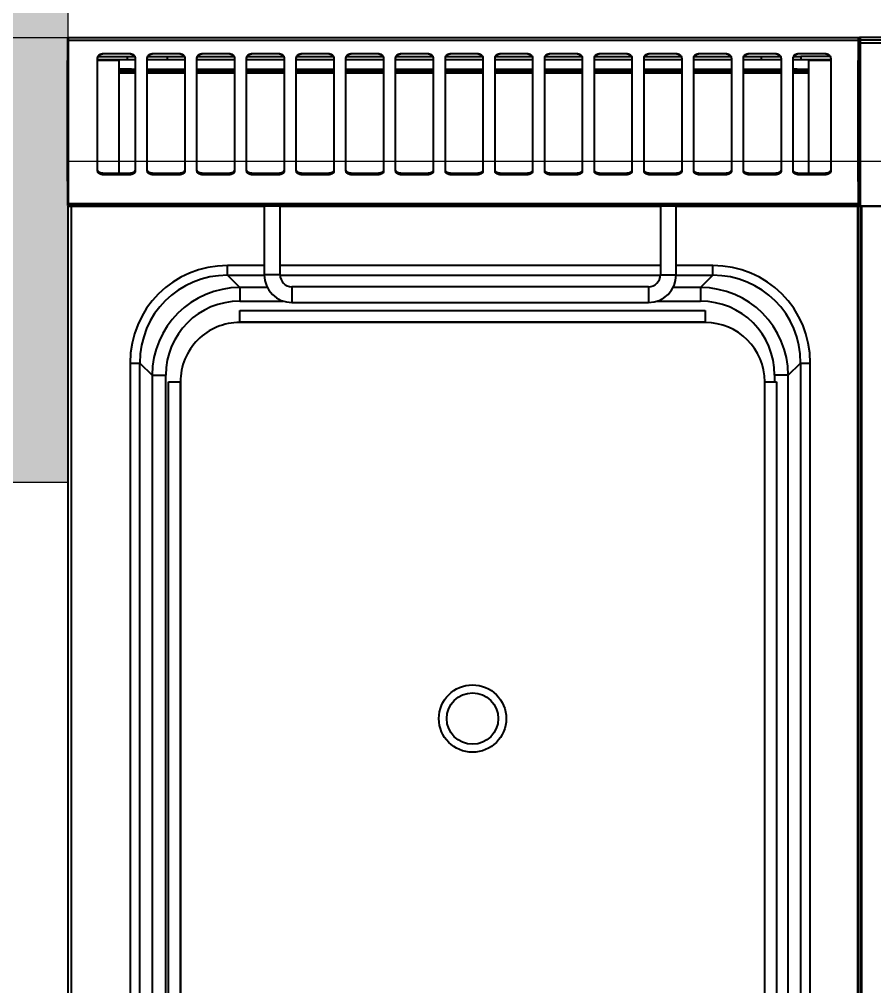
# Model space of a CAD drawing. Extents: x 1158414 to 1597620, y -840005 to -760676.
# Drawn here: x 1526613.2 to 1527045, y -807228.3 to -806739.9 of the extents above; entities that cross this region are included whole.
import ezdxf

# ---------------------------------------------------------------- set-up
doc = ezdxf.new("R2010")
doc.units = 0
doc.header["$LTSCALE"] = 1000
doc.linetypes.add('SLD-实线', pattern=[0])
for name, color, linetype in [('COLUMN', 2, 'Continuous'), ('PUB_HATCH', 8, 'Continuous'), ('WALL', 6, 'Continuous'), ('WS_厨房设备', 1, 'Continuous')]:
    doc.layers.add(name, color=color, linetype=linetype)

# ---------------------------------------------------------------- blocks, each defined once
blk = doc.blocks.new('CJT_20263')
at = {"linetype": 'Continuous', "lineweight": 40}
for p, q in [((798.76, 85.2), (798.76, 860.21)), ((800.26, 860.21), (800.26, 85.2)), ((800.26, 85.2), (400.26, 85.2)), ((800.26, 85.07), (400.26, 85.07)), ((800.26, 85.07), (800.26, 85.2)), ((800.26, 2.69), (800.26, 85.07)), ((800.46, 84.9), (800.26, 84.9)), ((800.46, 72.7), (800.46, 84.9)), ((800.26, 72.7), (800.46, 72.7)), ((800.46, 72.7), (800.46, 11.7)), ((800.46, 11.7), (800.26, 11.7)), ((800.46, 1.2), (800.46, 11.7)), ((1.26, 0), (799.26, 0)), ((800.26, 2.69), (400.26, 2.69)), ((800.26, 1.2), (400.26, 1.2)), ((799.26, 1.2), (799.26, 0)), ((800.26, 1.2), (800.26, 2.69)), ((800.26, 1.2), (800.46, 1.2))]:
    blk.add_line(p, q, dxfattribs=at)
blk.add_arc((799.26, 1.2), 1.2, 270, 0, dxfattribs=at)
blk = doc.blocks.new('CJT_20305')
at = {"linetype": 'SLD-实线', "lineweight": 40, "ltscale": 15}
for p, q in [((0, 85.2), (0, 860.21)), ((1.5, 85.2), (1.5, 860.21)), ((398.5, 85.2), (398.5, 860.21)), ((400, 860.21), (400, 85.2)), ((25.31, 719.35), (25.31, 164.44)), ((30.23, 164.44), (30.23, 719.35)), ((363.78, 719.35), (363.78, 164.44)), ((368.7, 164.44), (368.7, 719.35)), ((36.42, 544.82), (36.42, 170.63)), ((350.7, 545.16), (350.7, 170.63)), ((357.59, 170.63), (357.59, 544.82)), ((42.28, 173.95), (42.28, 513.95)), ((48.26, 513.95), (48.26, 173.95)), ((48.33, 513.95), (48.33, 173.95)), ((343.33, 173.95), (343.33, 513.95)), ((343.4, 173.95), (343.4, 513.95)), ((349.37, 513.95), (349.37, 173.95)), ((48.26, 173.95), (42.28, 173.95)), ((43.31, 170.63), (43.31, 173.95)), ((48.33, 173.95), (48.26, 173.95)), ((343.4, 173.95), (343.33, 173.95)), ((349.37, 173.95), (343.4, 173.95)), ((36.42, 170.63), (30.23, 164.44)), ((36.42, 170.63), (43.31, 170.63)), ((357.59, 170.63), (350.7, 170.63)), ((363.78, 164.44), (357.59, 170.63)), ((30.23, 164.44), (25.31, 164.44)), ((368.7, 164.44), (363.78, 164.44)), ((78.33, 143.95), (313.33, 143.95)), ((78.33, 143.88), (78.33, 143.95)), ((78.33, 143.88), (313.33, 143.88)), ((78.33, 137.9), (78.33, 143.88)), ((313.33, 143.95), (313.33, 143.88)), ((313.33, 143.88), (313.33, 137.9)), ((313.33, 137.9), (78.33, 137.9)), ((80.74, 126.31), (80.74, 133.2)), ((102.64, 133.2), (80.74, 133.2)), ((287, 133.9), (107, 133.9)), ((107, 125.9), (107, 133.9)), ((287, 125.9), (287, 133.9)), ((313.27, 133.2), (291.36, 133.2)), ((313.27, 126.31), (313.27, 133.2)), ((74.55, 120.12), (80.74, 126.31)), ((80.74, 126.31), (94.55, 126.31)), ((107, 125.9), (287, 125.9)), ((299.45, 126.31), (313.27, 126.31)), ((313.27, 126.31), (319.46, 120.12)), ((74.55, 120.12), (74.55, 115.2)), ((93, 120.12), (74.55, 120.12)), ((93, 119.9), (93, 85.2)), ((101, 119.9), (93, 119.9)), ((293, 120.12), (101, 120.12)), ((101, 85.2), (101, 119.9)), ((293, 119.9), (293, 85.2)), ((293, 119.9), (301, 119.9)), ((319.46, 120.12), (301, 120.12)), ((301, 85.2), (301, 119.9)), ((319.46, 120.12), (319.46, 115.2)), ((74.55, 115.2), (93, 115.2)), ((101, 115.2), (293, 115.2)), ((301, 115.2), (319.46, 115.2)), ((1.5, 85.2), (0, 85.2)), ((0, 84.9), (0, 85.2)), ((0, 84.9), (1.2, 84.9)), ((0, 84.9), (0, 84)), ((400, 84), (0, 84)), ((0, 84), (0, 83.87)), ((0, 83.87), (0, 1.49)), ((400, 83.87), (0, 83.87)), ((1, 84.9), (1, 85.2)), ((1.2, 84.9), (1.2, 84)), ((1.2, 84.9), (1.2, 84.9)), ((1.5, 84.9), (1.2, 84.9)), ((1.2, 84), (1.2, 84.9)), ((1.5, 84.9), (1.5, 85.2)), ((93, 85.2), (1.5, 85.2)), ((398.5, 84.9), (1.5, 84.9)), ((1.5, 84), (1.5, 84.9)), ((93, 85.2), (93.3, 84.9)), ((93, 85.2), (101, 85.2)), ((100.7, 84.9), (101, 85.2)), ((293, 85.2), (101, 85.2)), ((293, 85.2), (293.3, 84.9)), ((293, 85.2), (297, 85.2)), ((297, 85.2), (301, 85.2)), ((300.7, 84.9), (301, 85.2)), ((398.5, 85.2), (301, 85.2)), ((398.5, 84.9), (398.5, 85.2)), ((400, 85.2), (398.5, 85.2)), ((399.2, 84.9), (398.5, 84.9)), ((398.5, 84), (398.5, 84.9)), ((399, 84.9), (399, 85.2)), ((400.4, 84.9), (399.2, 84.9)), ((399.2, 84), (399.2, 84.9)), ((399.2, 84.9), (399.2, 84.9)), ((399.2, 84.9), (399.2, 84)), ((400, 84.9), (400, 85.2)), ((400, 83.87), (400, 84)), ((400, 1.49), (400, 83.87)), ((400.4, 72.6), (400.4, 84.9)), ((18, 69.4), (31, 69.4)), ((18, 68.68), (18, 69.4)), ((18, 68.68), (31, 68.68)), ((26.2, 11.7), (26.2, 68.68)), ((31, 68.68), (31, 69.4)), ((43.08, 69.4), (56.08, 69.4)), ((43.08, 68.68), (43.08, 69.4)), ((43.08, 68.68), (56.08, 68.68)), ((56.08, 68.68), (56.08, 69.4)), ((68.16, 69.4), (81.16, 69.4)), ((68.16, 68.68), (68.16, 69.4)), ((68.16, 68.68), (81.16, 68.68)), ((81.16, 68.68), (81.16, 69.4)), ((93.24, 69.4), (106.24, 69.4)), ((93.24, 68.68), (93.24, 69.4)), ((93.24, 68.68), (106.24, 68.68)), ((106.24, 68.68), (106.24, 69.4)), ((118.32, 69.4), (131.32, 69.4)), ((118.32, 68.68), (118.32, 69.4)), ((118.32, 68.68), (131.32, 68.68)), ((131.32, 68.68), (131.32, 69.4)), ((143.4, 69.4), (156.4, 69.4)), ((143.4, 68.68), (143.4, 69.4)), ((143.4, 68.68), (156.4, 68.68)), ((156.4, 68.68), (156.4, 69.4)), ((168.48, 69.4), (181.48, 69.4)), ((168.48, 68.68), (168.48, 69.4)), ((168.48, 68.68), (181.48, 68.68)), ((181.48, 68.68), (181.48, 69.4)), ((193.56, 69.4), (206.56, 69.4)), ((193.56, 68.68), (193.56, 69.4)), ((193.56, 68.68), (206.56, 68.68)), ((206.56, 68.68), (206.56, 69.4)), ((218.64, 69.4), (231.64, 69.4)), ((218.64, 68.68), (218.64, 69.4)), ((218.64, 68.68), (231.64, 68.68)), ((231.64, 68.68), (231.64, 69.4)), ((243.72, 69.4), (256.72, 69.4)), ((243.72, 68.68), (243.72, 69.4)), ((243.72, 68.68), (256.72, 68.68)), ((256.72, 68.68), (256.72, 69.4)), ((268.8, 69.4), (281.8, 69.4)), ((268.8, 68.68), (268.8, 69.4)), ((268.8, 68.68), (281.8, 68.68)), ((281.8, 68.68), (281.8, 69.4)), ((293.88, 69.4), (306.88, 69.4)), ((293.88, 68.68), (293.88, 69.4)), ((293.88, 68.68), (306.88, 68.68)), ((306.88, 68.68), (306.88, 69.4)), ((318.96, 69.4), (331.96, 69.4)), ((318.96, 68.68), (318.96, 69.4)), ((318.96, 68.68), (331.96, 68.68)), ((331.96, 68.68), (331.96, 69.4)), ((344.04, 69.4), (357.04, 69.4)), ((344.04, 68.68), (344.04, 69.4)), ((344.04, 68.68), (357.04, 68.68)), ((357.04, 68.68), (357.04, 69.4)), ((369.12, 69.4), (382.12, 69.4)), ((369.12, 68.68), (369.12, 69.4)), ((369.12, 68.68), (382.12, 68.68)), ((374.2, 68.68), (374.2, 11.7)), ((382.12, 68.68), (382.12, 69.4)), ((400, 72.6), (400.4, 72.6)), ((400.4, 72.6), (400.4, 11.7)), ((15, 10.56), (15, 67.61)), ((34, 67.61), (34, 10.56)), ((40.08, 10.56), (40.08, 67.61)), ((59.08, 67.61), (59.08, 10.56)), ((65.16, 10.56), (65.16, 67.61)), ((84.16, 67.61), (84.16, 10.56)), ((90.24, 10.56), (90.24, 67.61)), ((109.24, 67.61), (109.24, 10.56)), ((115.32, 10.56), (115.32, 67.61)), ((134.32, 67.61), (134.32, 10.56)), ((140.4, 10.56), (140.4, 67.61)), ((159.4, 67.61), (159.4, 10.56)), ((165.48, 10.56), (165.48, 67.61)), ((184.48, 67.61), (184.48, 10.56)), ((190.56, 10.56), (190.56, 67.61)), ((209.56, 67.61), (209.56, 10.56)), ((215.64, 10.56), (215.64, 67.61)), ((234.64, 67.61), (234.64, 10.56)), ((240.72, 10.56), (240.72, 67.61)), ((259.72, 67.61), (259.72, 10.56)), ((265.8, 10.56), (265.8, 67.61)), ((284.8, 67.61), (284.8, 10.56)), ((290.88, 10.56), (290.88, 67.61)), ((309.88, 67.61), (309.88, 10.56)), ((315.96, 10.56), (315.96, 67.61)), ((334.96, 67.61), (334.96, 10.56)), ((341.04, 10.56), (341.04, 67.61)), ((360.04, 67.61), (360.04, 10.56)), ((366.12, 10.56), (366.12, 67.61)), ((385.12, 67.61), (385.12, 10.56)), ((26.2, 18), (34, 18)), ((32, 17), (26.2, 17)), ((34, 16), (26.2, 16)), ((31, 16), (26.2, 16)), ((31, 16), (31, 16)), ((32, 16), (31, 16)), ((31, 16), (31, 16)), ((32, 16), (32, 17)), ((32, 17), (34, 17)), ((32, 16), (32.49, 16)), ((32, 16), (32, 16)), ((32.49, 16), (33.49, 16)), ((32.49, 16), (32.49, 16)), ((33.49, 16), (33.49, 16)), ((34, 16), (33.49, 16)), ((33.49, 16), (33.49, 16)), ((33.49, 16), (33.49, 16)), ((40.08, 18), (59.08, 18)), ((40.08, 17), (51, 17)), ((59.08, 16), (40.08, 16)), ((59.08, 16), (40.08, 16)), ((51, 17), (51, 16)), ((59.08, 17), (51, 17)), ((65.16, 18), (84.16, 18)), ((84.16, 17), (65.16, 17)), ((84.16, 16), (65.16, 16)), ((84.16, 16), (65.16, 16)), ((90.24, 18), (109.24, 18)), ((109.24, 17), (90.24, 17)), ((109.24, 16), (90.24, 16)), ((109.24, 16), (90.24, 16)), ((115.32, 18), (134.32, 18)), ((134.32, 17), (115.32, 17)), ((134.32, 16), (115.32, 16)), ((134.32, 16), (115.32, 16)), ((140.4, 18), (159.4, 18)), ((159.4, 17), (140.4, 17)), ((159.4, 16), (140.4, 16)), ((159.4, 16), (140.4, 16)), ((165.48, 18), (184.48, 18)), ((184.48, 17), (165.48, 17)), ((184.48, 16), (165.48, 16)), ((184.48, 16), (165.48, 16)), ((178.99, 16), (178.99, 17)), ((190.56, 18), (209.56, 18)), ((209.56, 17), (190.56, 17)), ((209.56, 16), (190.56, 16)), ((209.56, 16), (190.56, 16)), ((215.64, 18), (234.64, 18)), ((234.64, 17), (215.64, 17)), ((234.64, 16), (215.64, 16)), ((234.64, 16), (215.64, 16)), ((218.99, 16), (218.99, 17)), ((240.72, 18), (259.72, 18)), ((259.72, 17), (240.72, 17)), ((259.72, 16), (240.72, 16)), ((259.72, 16), (240.72, 16)), ((265.8, 18), (284.8, 18)), ((284.8, 17), (265.8, 17)), ((284.8, 16), (265.8, 16)), ((284.8, 16), (265.8, 16)), ((290.88, 18), (309.88, 18)), ((309.88, 17), (290.88, 17)), ((309.88, 16), (290.88, 16)), ((309.88, 16), (290.88, 16)), ((315.96, 18), (334.96, 18)), ((334.96, 17), (315.96, 17)), ((334.96, 16), (315.96, 16)), ((334.96, 16), (315.96, 16)), ((341.04, 18), (360.04, 18)), ((349, 17), (341.04, 17)), ((360.04, 16), (341.04, 16)), ((360.04, 16), (341.04, 16)), ((349, 17), (349, 16)), ((360.04, 17), (349, 17)), ((366.12, 18), (374.2, 18)), ((368, 17), (366.12, 17)), ((366.51, 16), (366.12, 16)), ((374.2, 16), (366.12, 16)), ((366.51, 16), (366.51, 16)), ((366.51, 16), (366.51, 16)), ((366.51, 16), (366.51, 16)), ((367.51, 16), (366.51, 16)), ((368, 16), (367.51, 16)), ((367.51, 16), (367.51, 16)), ((368, 16), (368, 17)), ((374.2, 17), (368, 17)), ((368, 16), (368, 16)), ((368, 16), (369, 16)), ((369, 16), (369, 16)), ((369, 16), (374.2, 16)), ((369, 16), (369, 16)), ((374, 17), (374, 16)), ((15, 11.7), (26.2, 11.7)), ((34, 11.2), (15, 11.2)), ((16.34, 11.7), (16.26, 11.2)), ((21.74, 11.2), (21.66, 11.7)), ((30, 9.68), (30, 10.95)), ((59.08, 11.2), (40.08, 11.2)), ((50, 10.95), (50, 9.68)), ((84.16, 11.2), (65.16, 11.2)), ((109.24, 11.2), (90.24, 11.2)), ((134.32, 11.2), (115.32, 11.2)), ((159.4, 11.2), (140.4, 11.2)), ((184.48, 11.2), (165.48, 11.2)), ((209.56, 11.2), (190.56, 11.2)), ((234.64, 11.2), (215.64, 11.2)), ((259.72, 11.2), (240.72, 11.2)), ((284.8, 11.2), (265.8, 11.2)), ((309.88, 11.2), (290.88, 11.2)), ((334.96, 11.2), (315.96, 11.2)), ((360.04, 11.2), (341.04, 11.2)), ((350, 9.68), (350, 10.95)), ((385.12, 11.2), (366.12, 11.2)), ((370, 10.95), (370, 9.68)), ((374.2, 11.7), (385.12, 11.7)), ((378.66, 11.2), (378.74, 11.7)), ((384.06, 11.7), (384.14, 11.2)), ((400.4, 11.7), (400, 11.7)), ((400.4, 1.2), (400.4, 11.7)), ((15.25, 9.68), (30, 9.68)), ((18, 8.22), (18, 8.07)), ((31, 8.22), (18, 8.22)), ((31, 8.07), (18, 8.07)), ((33.71, 9.68), (30, 9.68)), ((31, 8.22), (31, 8.07)), ((50, 9.68), (40.33, 9.68)), ((43.08, 8.22), (43.08, 8.07)), ((56.08, 8.22), (43.08, 8.22)), ((56.08, 8.07), (43.08, 8.07)), ((58.79, 9.68), (50, 9.68)), ((56.08, 8.22), (56.08, 8.07)), ((83.87, 9.68), (65.41, 9.68)), ((68.16, 8.22), (68.16, 8.07)), ((81.16, 8.22), (68.16, 8.22)), ((81.16, 8.07), (68.16, 8.07)), ((81.16, 8.22), (81.16, 8.07)), ((108.95, 9.68), (90.49, 9.68)), ((93.24, 8.22), (93.24, 8.07)), ((106.24, 8.22), (93.24, 8.22)), ((106.24, 8.07), (93.24, 8.07)), ((106.24, 8.22), (106.24, 8.07)), ((134.03, 9.68), (115.57, 9.68)), ((118.32, 8.22), (118.32, 8.07)), ((131.32, 8.22), (118.32, 8.22)), ((131.32, 8.07), (118.32, 8.07)), ((131.32, 8.22), (131.32, 8.07)), ((159.11, 9.68), (140.65, 9.68)), ((143.4, 8.22), (143.4, 8.07)), ((156.4, 8.22), (143.4, 8.22)), ((156.4, 8.07), (143.4, 8.07)), ((156.4, 8.22), (156.4, 8.07)), ((184.19, 9.68), (165.73, 9.68)), ((168.48, 8.22), (168.48, 8.07)), ((181.48, 8.22), (168.48, 8.22)), ((181.48, 8.07), (168.48, 8.07)), ((181.48, 8.22), (181.48, 8.07)), ((209.27, 9.68), (190.81, 9.68)), ((193.56, 8.22), (193.56, 8.07)), ((206.56, 8.22), (193.56, 8.22)), ((206.56, 8.07), (193.56, 8.07)), ((206.56, 8.22), (206.56, 8.07)), ((234.35, 9.68), (215.89, 9.68)), ((218.64, 8.22), (218.64, 8.07)), ((231.64, 8.22), (218.64, 8.22)), ((231.64, 8.07), (218.64, 8.07)), ((231.64, 8.22), (231.64, 8.07)), ((259.43, 9.68), (240.97, 9.68)), ((243.72, 8.22), (243.72, 8.07)), ((256.72, 8.22), (243.72, 8.22)), ((256.72, 8.07), (243.72, 8.07)), ((256.72, 8.22), (256.72, 8.07)), ((284.51, 9.68), (266.05, 9.68)), ((268.8, 8.22), (268.8, 8.07)), ((281.8, 8.22), (268.8, 8.22)), ((281.8, 8.07), (268.8, 8.07)), ((281.8, 8.22), (281.8, 8.07)), ((309.59, 9.68), (291.13, 9.68)), ((293.88, 8.22), (293.88, 8.07)), ((306.88, 8.22), (293.88, 8.22)), ((306.88, 8.07), (293.88, 8.07)), ((306.88, 8.22), (306.88, 8.07)), ((334.67, 9.68), (316.21, 9.68)), ((318.96, 8.22), (318.96, 8.07)), ((331.96, 8.22), (318.96, 8.22)), ((331.96, 8.07), (318.96, 8.07)), ((331.96, 8.22), (331.96, 8.07)), ((350, 9.68), (341.29, 9.68)), ((344.04, 8.22), (344.04, 8.07)), ((357.04, 8.22), (344.04, 8.22)), ((357.04, 8.07), (344.04, 8.07)), ((359.75, 9.68), (350, 9.68)), ((357.04, 8.22), (357.04, 8.07)), ((370, 9.68), (366.37, 9.68)), ((369.12, 8.22), (369.12, 8.07)), ((382.12, 8.22), (369.12, 8.22)), ((382.12, 8.07), (369.12, 8.07)), ((384.83, 9.68), (370, 9.68)), ((382.12, 8.22), (382.12, 8.07)), ((400, 1.49), (0, 1.49)), ((0, 1.49), (0, 0)), ((400, 0), (0, 0)), ((400, 0), (400, 1.49)), ((400, 1.2), (400.4, 1.2))]:
    blk.add_line(p, q, dxfattribs=at)
at = {"linetype": 'SLD-实线', "lineweight": 40, "ltscale": 15, "flags": 128}
for points in [[(368, 16), (368, 16), (368, 16), (368, 16), (368, 16), (368, 16), (368, 16), (368, 16), (368, 16)], [(16.34, 11.7), (16.26, 11.25), (16.26, 11.2)], [(383.66, 11.7), (383.74, 11.25), (383.74, 11.2)]]:
    blk.add_lwpolyline(points, dxfattribs=at)
at = {"linetype": 'SLD-实线', "lineweight": 40, "ltscale": 225}
for radius in [17, 13]:
    blk.add_circle((195.83, 343.95), radius, dxfattribs=at)
for centre, radius, start, end in [((78.33, 173.95), 30, 180, 270), ((313.33, 173.95), 30, 270, 0), ((107, 119.9), 14, 90, 180), ((287, 119.9), 14, 0, 90), ((107, 119.9), 6, 90, 180), ((287, 119.9), 6, 0, 90), ((32, 16), 1, 90, 180), ((32, 16), 0.001, 90, 180), ((368, 16), 1, 0, 90), ((399.2, 1.2), 1.2, 311.7037, 0)]:
    blk.add_arc(centre, radius, start, end, dxfattribs=at)
for centre, major_axis, ratio, start_param, end_param in [((81.9, 171.79), (-32.5, -32.5), 0.979205, 5.512866, 7.053504), ((81.9, 171.79), (-27.69, -27.69), 0.970288, 5.512866, 7.053504), ((312.11, 171.79), (-32.5, 32.5), 0.979205, 2.371274, 3.911912), ((312.11, 171.79), (27.69, -27.69), 0.970288, 5.512866, 7.053504), ((76.08, 165.97), (-36.44, -36.44), 0.970288, 5.512866, 7.053504), ((76.08, 165.97), (-33.01, -33.01), 0.964017, 5.512866, 7.053504), ((317.93, 165.97), (36.44, -36.44), 0.970288, 5.512866, 7.053504), ((317.93, 165.97), (-33.01, 33.01), 0.964017, 2.371274, 3.911912)]:
    blk.add_ellipse(centre, major_axis=major_axis, ratio=ratio, start_param=start_param, end_param=end_param, dxfattribs=at)
at = {"linetype": 'SLD-实线', "lineweight": 40, "ltscale": 15}
for points, knots in [([(15, 67.61), (15.07, 67.88), (15.18, 68.26), (15.56, 68.69), (16.02, 69.03), (16.85, 69.33), (17.6, 69.38), (18, 69.4)], [0, 0, 0, 0, 0.257875, 0.373633, 0.486312, 0.721455, 1, 1, 1, 1]), ([(15, 66.92), (15.07, 67.18), (15.18, 67.56), (15.56, 67.98), (16.02, 68.32), (16.85, 68.62), (17.6, 68.66), (18, 68.68)], [0, 0, 0, 0, 0.256083, 0.371346, 0.483894, 0.71978, 1, 1, 1, 1]), ([(31, 69.4), (31.39, 69.37), (32.13, 69.31), (32.95, 69.01), (33.46, 68.67), (33.76, 68.36), (33.95, 68), (33.98, 67.74), (34, 67.61)], [0, 0, 0, 0, 0.272939, 0.506696, 0.632768, 0.752792, 0.873135, 1, 1, 1, 1]), ([(31, 68.68), (31.39, 68.65), (32.12, 68.6), (32.95, 68.3), (33.46, 67.97), (33.76, 67.66), (33.95, 67.3), (33.98, 67.05), (34, 66.92)], [0, 0, 0, 0, 0.274507, 0.509005, 0.634964, 0.754595, 0.874125, 1, 1, 1, 1]), ([(40.08, 67.61), (40.15, 67.88), (40.26, 68.26), (40.64, 68.69), (41.1, 69.03), (41.93, 69.33), (42.68, 69.38), (43.08, 69.4)], [0, 0, 0, 0, 0.257876, 0.373632, 0.486312, 0.721454, 1, 1, 1, 1]), ([(40.08, 66.92), (40.15, 67.18), (40.26, 67.56), (40.64, 67.98), (41.1, 68.32), (41.93, 68.62), (42.68, 68.66), (43.08, 68.68)], [0, 0, 0, 0, 0.256085, 0.371345, 0.483894, 0.71978, 1, 1, 1, 1]), ([(56.08, 69.4), (56.47, 69.37), (57.21, 69.31), (58.03, 69.01), (58.54, 68.67), (58.84, 68.36), (59.03, 68), (59.06, 67.74), (59.08, 67.61)], [0, 0, 0, 0, 0.272942, 0.506696, 0.632767, 0.752794, 0.873136, 1, 1, 1, 1]), ([(56.08, 68.68), (56.47, 68.65), (57.2, 68.6), (58.03, 68.3), (58.54, 67.97), (58.84, 67.66), (59.03, 67.3), (59.06, 67.05), (59.08, 66.92)], [0, 0, 0, 0, 0.27451, 0.509005, 0.634964, 0.754596, 0.874125, 1, 1, 1, 1]), ([(65.16, 67.61), (65.23, 67.88), (65.34, 68.26), (65.72, 68.69), (66.18, 69.03), (67.01, 69.33), (67.76, 69.38), (68.16, 69.4)], [0, 0, 0, 0, 0.257876, 0.373632, 0.486312, 0.721454, 1, 1, 1, 1]), ([(65.16, 66.92), (65.23, 67.18), (65.34, 67.56), (65.72, 67.98), (66.18, 68.32), (67.01, 68.62), (67.76, 68.66), (68.16, 68.68)], [0, 0, 0, 0, 0.256085, 0.371345, 0.483894, 0.71978, 1, 1, 1, 1]), ([(81.16, 69.4), (81.55, 69.37), (82.29, 69.31), (83.11, 69.01), (83.62, 68.67), (83.92, 68.36), (84.11, 68), (84.14, 67.74), (84.16, 67.61)], [0, 0, 0, 0, 0.272942, 0.506696, 0.632767, 0.752794, 0.873136, 1, 1, 1, 1]), ([(81.16, 68.68), (81.55, 68.65), (82.28, 68.6), (83.11, 68.3), (83.62, 67.97), (83.92, 67.66), (84.11, 67.3), (84.14, 67.05), (84.16, 66.92)], [0, 0, 0, 0, 0.27451, 0.509005, 0.634964, 0.754596, 0.874125, 1, 1, 1, 1]), ([(90.24, 67.61), (90.31, 67.88), (90.42, 68.26), (90.8, 68.69), (91.26, 69.03), (92.09, 69.33), (92.84, 69.38), (93.24, 69.4)], [0, 0, 0, 0, 0.257874, 0.37363, 0.486308, 0.72145, 1, 1, 1, 1]), ([(90.24, 66.92), (90.31, 67.18), (90.42, 67.56), (90.8, 67.98), (91.26, 68.32), (92.09, 68.62), (92.84, 68.66), (93.24, 68.68)], [0, 0, 0, 0, 0.256083, 0.371343, 0.483891, 0.719775, 1, 1, 1, 1]), ([(106.24, 69.4), (106.63, 69.37), (107.37, 69.31), (108.19, 69.01), (108.7, 68.67), (109, 68.36), (109.19, 68), (109.22, 67.74), (109.24, 67.61)], [0, 0, 0, 0, 0.272941, 0.506701, 0.632767, 0.752793, 0.873135, 1, 1, 1, 1]), ([(106.24, 68.68), (106.63, 68.65), (107.36, 68.6), (108.19, 68.3), (108.7, 67.97), (109, 67.66), (109.19, 67.3), (109.22, 67.05), (109.24, 66.92)], [0, 0, 0, 0, 0.27451, 0.50901, 0.634964, 0.754596, 0.874124, 1, 1, 1, 1]), ([(115.32, 67.61), (115.39, 67.88), (115.5, 68.26), (115.88, 68.69), (116.34, 69.03), (117.17, 69.33), (117.92, 69.38), (118.32, 69.4)], [0, 0, 0, 0, 0.257875, 0.373634, 0.486308, 0.721456, 1, 1, 1, 1]), ([(115.32, 66.92), (115.39, 67.18), (115.5, 67.56), (115.88, 67.98), (116.34, 68.32), (117.17, 68.62), (117.92, 68.66), (118.32, 68.68)], [0, 0, 0, 0, 0.256083, 0.371347, 0.48389, 0.719781, 1, 1, 1, 1]), ([(131.32, 69.4), (131.71, 69.37), (132.45, 69.31), (133.27, 69.01), (133.78, 68.67), (134.08, 68.36), (134.27, 68), (134.3, 67.74), (134.32, 67.61)], [0, 0, 0, 0, 0.272941, 0.506699, 0.632771, 0.752792, 0.873136, 1, 1, 1, 1]), ([(131.32, 68.68), (131.71, 68.65), (132.44, 68.6), (133.27, 68.3), (133.78, 67.97), (134.08, 67.66), (134.27, 67.3), (134.3, 67.05), (134.32, 66.92)], [0, 0, 0, 0, 0.274509, 0.509009, 0.634967, 0.754595, 0.874126, 1, 1, 1, 1]), ([(140.4, 67.61), (140.47, 67.88), (140.58, 68.26), (140.96, 68.69), (141.42, 69.03), (142.25, 69.33), (143, 69.38), (143.4, 69.4)], [0, 0, 0, 0, 0.257874, 0.373633, 0.486312, 0.721455, 1, 1, 1, 1]), ([(140.4, 66.92), (140.47, 67.18), (140.58, 67.56), (140.96, 67.98), (141.42, 68.32), (142.25, 68.62), (143, 68.66), (143.4, 68.68)], [0, 0, 0, 0, 0.2560823, 0.3713464, 0.4838949, 0.7197805, 1, 1, 1, 1]), ([(156.4, 69.4), (156.79, 69.37), (157.53, 69.31), (158.35, 69.01), (158.86, 68.67), (159.16, 68.36), (159.35, 68), (159.38, 67.74), (159.4, 67.61)], [0, 0, 0, 0, 0.272936, 0.506696, 0.632768, 0.752791, 0.873135, 1, 1, 1, 1]), ([(156.4, 68.68), (156.79, 68.65), (157.52, 68.6), (158.35, 68.3), (158.86, 67.97), (159.16, 67.66), (159.35, 67.3), (159.38, 67.05), (159.4, 66.92)], [0, 0, 0, 0, 0.274504, 0.509005, 0.634964, 0.754594, 0.874125, 1, 1, 1, 1]), ([(165.48, 67.61), (165.55, 67.88), (165.66, 68.26), (166.04, 68.69), (166.5, 69.03), (167.33, 69.33), (168.08, 69.38), (168.48, 69.4)], [0, 0, 0, 0, 0.257874, 0.373633, 0.486312, 0.721455, 1, 1, 1, 1]), ([(165.48, 66.92), (165.55, 67.18), (165.66, 67.56), (166.04, 67.98), (166.5, 68.32), (167.33, 68.62), (168.08, 68.66), (168.48, 68.68)], [0, 0, 0, 0, 0.2560823, 0.3713464, 0.4838949, 0.7197805, 1, 1, 1, 1]), ([(181.48, 69.4), (181.87, 69.37), (182.61, 69.31), (183.43, 69.01), (183.94, 68.67), (184.24, 68.36), (184.43, 68), (184.46, 67.74), (184.48, 67.61)], [0, 0, 0, 0, 0.272936, 0.506696, 0.632768, 0.752791, 0.873135, 1, 1, 1, 1]), ([(181.48, 68.68), (181.87, 68.65), (182.6, 68.6), (183.43, 68.3), (183.94, 67.97), (184.24, 67.66), (184.43, 67.3), (184.46, 67.05), (184.48, 66.92)], [0, 0, 0, 0, 0.274504, 0.509005, 0.634964, 0.754594, 0.874125, 1, 1, 1, 1]), ([(190.56, 67.61), (190.63, 67.88), (190.74, 68.26), (191.12, 68.69), (191.58, 69.03), (192.41, 69.33), (193.16, 69.38), (193.56, 69.4)], [0, 0, 0, 0, 0.257874, 0.373633, 0.486312, 0.721455, 1, 1, 1, 1]), ([(190.56, 66.92), (190.63, 67.18), (190.74, 67.56), (191.12, 67.98), (191.58, 68.32), (192.41, 68.62), (193.16, 68.66), (193.56, 68.68)], [0, 0, 0, 0, 0.2560823, 0.3713464, 0.4838949, 0.7197805, 1, 1, 1, 1]), ([(206.56, 69.4), (206.95, 69.37), (207.69, 69.31), (208.51, 69.01), (209.02, 68.67), (209.32, 68.36), (209.51, 68), (209.54, 67.74), (209.56, 67.61)], [0, 0, 0, 0, 0.272942, 0.506696, 0.632767, 0.752794, 0.873136, 1, 1, 1, 1]), ([(206.56, 68.68), (206.95, 68.65), (207.68, 68.6), (208.51, 68.3), (209.02, 67.97), (209.32, 67.66), (209.51, 67.3), (209.54, 67.05), (209.56, 66.92)], [0, 0, 0, 0, 0.27451, 0.509005, 0.634964, 0.754596, 0.874125, 1, 1, 1, 1]), ([(215.64, 67.61), (215.71, 67.88), (215.82, 68.26), (216.2, 68.69), (216.66, 69.03), (217.49, 69.33), (218.24, 69.38), (218.64, 69.4)], [0, 0, 0, 0, 0.257876, 0.373632, 0.486312, 0.721454, 1, 1, 1, 1]), ([(215.64, 66.92), (215.71, 67.18), (215.82, 67.56), (216.2, 67.98), (216.66, 68.32), (217.49, 68.62), (218.24, 68.66), (218.64, 68.68)], [0, 0, 0, 0, 0.256085, 0.371345, 0.483894, 0.71978, 1, 1, 1, 1]), ([(231.64, 69.4), (232.03, 69.37), (232.77, 69.31), (233.59, 69.01), (234.1, 68.67), (234.4, 68.36), (234.59, 68), (234.62, 67.74), (234.64, 67.61)], [0, 0, 0, 0, 0.272942, 0.506696, 0.632767, 0.752794, 0.873136, 1, 1, 1, 1]), ([(231.64, 68.68), (232.03, 68.65), (232.76, 68.6), (233.59, 68.3), (234.1, 67.97), (234.4, 67.66), (234.59, 67.3), (234.62, 67.05), (234.64, 66.92)], [0, 0, 0, 0, 0.27451, 0.509005, 0.634964, 0.754596, 0.874125, 1, 1, 1, 1]), ([(240.72, 67.61), (240.79, 67.88), (240.9, 68.26), (241.28, 68.69), (241.74, 69.03), (242.57, 69.33), (243.32, 69.38), (243.72, 69.4)], [0, 0, 0, 0, 0.257874, 0.37363, 0.486308, 0.72145, 1, 1, 1, 1]), ([(240.72, 66.92), (240.79, 67.18), (240.9, 67.56), (241.28, 67.98), (241.74, 68.32), (242.57, 68.62), (243.32, 68.66), (243.72, 68.68)], [0, 0, 0, 0, 0.256083, 0.371343, 0.483891, 0.719775, 1, 1, 1, 1]), ([(256.72, 69.4), (257.11, 69.37), (257.85, 69.31), (258.67, 69.01), (259.18, 68.67), (259.48, 68.36), (259.67, 68), (259.7, 67.74), (259.72, 67.61)], [0, 0, 0, 0, 0.272942, 0.506701, 0.632768, 0.752794, 0.873136, 1, 1, 1, 1]), ([(256.72, 68.68), (257.11, 68.65), (257.84, 68.6), (258.67, 68.3), (259.18, 67.97), (259.48, 67.66), (259.67, 67.3), (259.7, 67.05), (259.72, 66.92)], [0, 0, 0, 0, 0.27451, 0.50901, 0.634964, 0.754597, 0.874125, 1, 1, 1, 1]), ([(265.8, 67.61), (265.87, 67.88), (265.98, 68.26), (266.36, 68.69), (266.82, 69.03), (267.65, 69.33), (268.4, 69.38), (268.8, 69.4)], [0, 0, 0, 0, 0.257874, 0.37363, 0.486309, 0.721456, 1, 1, 1, 1]), ([(265.8, 66.92), (265.87, 67.18), (265.98, 67.56), (266.36, 67.98), (266.82, 68.32), (267.65, 68.62), (268.4, 68.66), (268.8, 68.68)], [0, 0, 0, 0, 0.256083, 0.371343, 0.483891, 0.719782, 1, 1, 1, 1]), ([(281.8, 69.4), (282.19, 69.37), (282.93, 69.31), (283.75, 69.01), (284.26, 68.67), (284.56, 68.36), (284.75, 68), (284.78, 67.74), (284.8, 67.61)], [0, 0, 0, 0, 0.272941, 0.506701, 0.632767, 0.752793, 0.873135, 1, 1, 1, 1]), ([(281.8, 68.68), (282.19, 68.65), (282.92, 68.6), (283.75, 68.3), (284.26, 67.97), (284.56, 67.66), (284.75, 67.3), (284.78, 67.05), (284.8, 66.92)], [0, 0, 0, 0, 0.27451, 0.50901, 0.634964, 0.754596, 0.874124, 1, 1, 1, 1]), ([(290.88, 67.61), (290.95, 67.88), (291.06, 68.26), (291.44, 68.69), (291.9, 69.03), (292.73, 69.33), (293.48, 69.38), (293.88, 69.4)], [0, 0, 0, 0, 0.257875, 0.373632, 0.486316, 0.72146, 1, 1, 1, 1]), ([(290.88, 66.92), (290.95, 67.18), (291.06, 67.56), (291.44, 67.98), (291.9, 68.32), (292.73, 68.62), (293.48, 68.66), (293.88, 68.68)], [0, 0, 0, 0, 0.2560837, 0.3713448, 0.4838988, 0.7197858, 1, 1, 1, 1]), ([(306.88, 69.4), (307.27, 69.37), (308.01, 69.31), (308.83, 69.01), (309.34, 68.67), (309.64, 68.36), (309.83, 68), (309.86, 67.74), (309.88, 67.61)], [0, 0, 0, 0, 0.272947, 0.5067, 0.632771, 0.752792, 0.873136, 1, 1, 1, 1]), ([(306.88, 68.68), (307.27, 68.65), (308, 68.6), (308.83, 68.3), (309.34, 67.97), (309.64, 67.66), (309.83, 67.3), (309.86, 67.05), (309.88, 66.92)], [0, 0, 0, 0, 0.274516, 0.509009, 0.634967, 0.754595, 0.874126, 1, 1, 1, 1]), ([(315.96, 67.61), (316.03, 67.88), (316.14, 68.26), (316.52, 68.69), (316.98, 69.03), (317.81, 69.33), (318.56, 69.38), (318.96, 69.4)], [0, 0, 0, 0, 0.257877, 0.373633, 0.486307, 0.721449, 1, 1, 1, 1]), ([(315.96, 66.92), (316.03, 67.18), (316.14, 67.56), (316.52, 67.98), (316.98, 68.32), (317.81, 68.62), (318.56, 68.66), (318.96, 68.68)], [0, 0, 0, 0, 0.256086, 0.371346, 0.483889, 0.719774, 1, 1, 1, 1]), ([(331.96, 69.4), (332.35, 69.37), (333.09, 69.31), (333.91, 69.01), (334.42, 68.67), (334.72, 68.36), (334.91, 68), (334.94, 67.74), (334.96, 67.61)], [0, 0, 0, 0, 0.272937, 0.506692, 0.632764, 0.752795, 0.873135, 1, 1, 1, 1]), ([(331.96, 68.68), (332.35, 68.65), (333.08, 68.6), (333.91, 68.3), (334.42, 67.97), (334.72, 67.66), (334.91, 67.3), (334.94, 67.05), (334.96, 66.92)], [0, 0, 0, 0, 0.274505, 0.5090007, 0.6349604, 0.7545976, 0.8741244, 1, 1, 1, 1]), ([(341.04, 67.61), (341.11, 67.88), (341.22, 68.26), (341.6, 68.69), (342.06, 69.03), (342.89, 69.33), (343.64, 69.38), (344.04, 69.4)], [0, 0, 0, 0, 0.257872, 0.373627, 0.48631, 0.72145, 1, 1, 1, 1]), ([(341.04, 66.92), (341.11, 67.18), (341.22, 67.56), (341.6, 67.98), (342.06, 68.32), (342.89, 68.62), (343.64, 68.66), (344.04, 68.68)], [0, 0, 0, 0, 0.25608, 0.37134, 0.483892, 0.719776, 1, 1, 1, 1]), ([(357.04, 69.4), (357.43, 69.37), (358.17, 69.31), (358.99, 69.01), (359.5, 68.67), (359.8, 68.36), (359.99, 68), (360.02, 67.74), (360.04, 67.61)], [0, 0, 0, 0, 0.272947, 0.5067, 0.632771, 0.752792, 0.873136, 1, 1, 1, 1]), ([(357.04, 68.68), (357.43, 68.65), (358.16, 68.6), (358.99, 68.3), (359.5, 67.97), (359.8, 67.66), (359.99, 67.3), (360.02, 67.05), (360.04, 66.92)], [0, 0, 0, 0, 0.274516, 0.509009, 0.634967, 0.754595, 0.874126, 1, 1, 1, 1]), ([(366.12, 67.61), (366.19, 67.88), (366.3, 68.26), (366.68, 68.69), (367.14, 69.03), (367.97, 69.33), (368.72, 69.38), (369.12, 69.4)], [0, 0, 0, 0, 0.257874, 0.373631, 0.486306, 0.721461, 1, 1, 1, 1]), ([(366.12, 66.92), (366.19, 67.18), (366.3, 67.56), (366.68, 67.98), (367.14, 68.32), (367.97, 68.62), (368.72, 68.66), (369.12, 68.68)], [0, 0, 0, 0, 0.256083, 0.371344, 0.483888, 0.719786, 1, 1, 1, 1]), ([(382.12, 69.4), (382.51, 69.37), (383.25, 69.31), (384.07, 69.01), (384.58, 68.67), (384.88, 68.36), (385.07, 68), (385.1, 67.74), (385.12, 67.61)], [0, 0, 0, 0, 0.272934, 0.506699, 0.63277, 0.752792, 0.873136, 1, 1, 1, 1]), ([(382.12, 68.68), (382.51, 68.65), (383.24, 68.6), (384.07, 68.3), (384.58, 67.97), (384.88, 67.66), (385.07, 67.3), (385.1, 67.05), (385.12, 66.92)], [0, 0, 0, 0, 0.274502, 0.509008, 0.634967, 0.754595, 0.874126, 1, 1, 1, 1]), ([(18, 8.22), (17.61, 8.27), (16.88, 8.35), (16.05, 8.77), (15.54, 9.23), (15.24, 9.66), (15.05, 10.15), (15.02, 10.5), (15, 10.68)], [0, 0, 0, 0, 0.274517, 0.508981, 0.634984, 0.754593, 0.874162, 1, 1, 1, 1]), ([(18, 8.07), (17.61, 8.11), (16.87, 8.19), (16.05, 8.62), (15.54, 9.09), (15.24, 9.53), (15.05, 10.02), (15.02, 10.38), (15, 10.56)], [0, 0, 0, 0, 0.272936, 0.506699, 0.632763, 0.752787, 0.873125, 1, 1, 1, 1]), ([(34, 10.68), (33.93, 10.32), (33.82, 9.8), (33.44, 9.21), (32.98, 8.74), (32.15, 8.32), (31.4, 8.26), (31, 8.22)], [0, 0, 0, 0, 0.256098, 0.371375, 0.483886, 0.719788, 1, 1, 1, 1]), ([(34, 10.56), (33.93, 10.19), (33.82, 9.66), (33.44, 9.07), (32.98, 8.58), (32.15, 8.16), (31.4, 8.1), (31, 8.07)], [0, 0, 0, 0, 0.257903, 0.373635, 0.486318, 0.721446, 1, 1, 1, 1]), ([(43.08, 8.22), (42.69, 8.27), (41.96, 8.35), (41.13, 8.77), (40.62, 9.23), (40.32, 9.66), (40.13, 10.15), (40.1, 10.5), (40.08, 10.68)], [0, 0, 0, 0, 0.274514, 0.508981, 0.634984, 0.754591, 0.874162, 1, 1, 1, 1]), ([(43.08, 8.07), (42.69, 8.11), (41.95, 8.19), (41.13, 8.62), (40.62, 9.09), (40.32, 9.53), (40.13, 10.02), (40.1, 10.38), (40.08, 10.56)], [0, 0, 0, 0, 0.272933, 0.506699, 0.632764, 0.752786, 0.873125, 1, 1, 1, 1]), ([(59.08, 10.68), (59.01, 10.32), (58.9, 9.8), (58.52, 9.21), (58.06, 8.74), (57.23, 8.32), (56.48, 8.26), (56.08, 8.22)], [0, 0, 0, 0, 0.256096, 0.371376, 0.483886, 0.719788, 1, 1, 1, 1]), ([(59.08, 10.56), (59.01, 10.19), (58.9, 9.66), (58.52, 9.07), (58.06, 8.58), (57.23, 8.16), (56.48, 8.1), (56.08, 8.07)], [0, 0, 0, 0, 0.257902, 0.373635, 0.486318, 0.721446, 1, 1, 1, 1]), ([(68.16, 8.22), (67.77, 8.27), (67.04, 8.35), (66.21, 8.77), (65.7, 9.23), (65.4, 9.66), (65.21, 10.15), (65.18, 10.5), (65.16, 10.68)], [0, 0, 0, 0, 0.274514, 0.508981, 0.634984, 0.754591, 0.874162, 1, 1, 1, 1]), ([(68.16, 8.07), (67.77, 8.11), (67.03, 8.19), (66.21, 8.62), (65.7, 9.09), (65.4, 9.53), (65.21, 10.02), (65.18, 10.38), (65.16, 10.56)], [0, 0, 0, 0, 0.272933, 0.506699, 0.632764, 0.752786, 0.873125, 1, 1, 1, 1]), ([(84.16, 10.68), (84.09, 10.32), (83.98, 9.8), (83.6, 9.21), (83.14, 8.74), (82.31, 8.32), (81.56, 8.26), (81.16, 8.22)], [0, 0, 0, 0, 0.256096, 0.371375, 0.483881, 0.719789, 1, 1, 1, 1]), ([(84.16, 10.56), (84.09, 10.19), (83.98, 9.66), (83.6, 9.07), (83.14, 8.58), (82.31, 8.16), (81.56, 8.1), (81.16, 8.07)], [0, 0, 0, 0, 0.257902, 0.373635, 0.486313, 0.721446, 1, 1, 1, 1]), ([(93.24, 8.22), (92.85, 8.27), (92.12, 8.35), (91.29, 8.77), (90.78, 9.23), (90.48, 9.66), (90.29, 10.15), (90.26, 10.5), (90.24, 10.68)], [0, 0, 0, 0, 0.274519, 0.508986, 0.634983, 0.754594, 0.874161, 1, 1, 1, 1]), ([(93.24, 8.07), (92.85, 8.11), (92.11, 8.19), (91.29, 8.62), (90.78, 9.09), (90.48, 9.53), (90.29, 10.02), (90.26, 10.38), (90.24, 10.56)], [0, 0, 0, 0, 0.272939, 0.506704, 0.632763, 0.752788, 0.873124, 1, 1, 1, 1]), ([(109.24, 10.68), (109.17, 10.32), (109.06, 9.8), (108.68, 9.21), (108.22, 8.74), (107.39, 8.32), (106.64, 8.26), (106.24, 8.22)], [0, 0, 0, 0, 0.256098, 0.371376, 0.483882, 0.719789, 1, 1, 1, 1]), ([(109.24, 10.56), (109.17, 10.19), (109.06, 9.66), (108.68, 9.07), (108.22, 8.58), (107.39, 8.16), (106.64, 8.1), (106.24, 8.07)], [0, 0, 0, 0, 0.257903, 0.373636, 0.486314, 0.721447, 1, 1, 1, 1]), ([(118.32, 8.22), (117.93, 8.27), (117.2, 8.35), (116.37, 8.77), (115.86, 9.23), (115.56, 9.66), (115.37, 10.15), (115.34, 10.5), (115.32, 10.68)], [0, 0, 0, 0, 0.274519, 0.508986, 0.634983, 0.754594, 0.874161, 1, 1, 1, 1]), ([(118.32, 8.07), (117.93, 8.11), (117.19, 8.19), (116.37, 8.62), (115.86, 9.09), (115.56, 9.53), (115.37, 10.02), (115.34, 10.38), (115.32, 10.56)], [0, 0, 0, 0, 0.272939, 0.506704, 0.632763, 0.752788, 0.873124, 1, 1, 1, 1]), ([(134.32, 10.68), (134.25, 10.32), (134.14, 9.8), (133.76, 9.21), (133.3, 8.74), (132.47, 8.32), (131.72, 8.26), (131.32, 8.22)], [0, 0, 0, 0, 0.256097, 0.371372, 0.483882, 0.719783, 1, 1, 1, 1]), ([(134.32, 10.56), (134.25, 10.19), (134.14, 9.66), (133.76, 9.07), (133.3, 8.58), (132.47, 8.16), (131.72, 8.1), (131.32, 8.07)], [0, 0, 0, 0, 0.257903, 0.373632, 0.486314, 0.721441, 1, 1, 1, 1]), ([(143.4, 8.22), (143.01, 8.27), (142.28, 8.35), (141.45, 8.77), (140.94, 9.23), (140.64, 9.66), (140.45, 10.15), (140.42, 10.5), (140.4, 10.68)], [0, 0, 0, 0, 0.27452, 0.508981, 0.634983, 0.754594, 0.874162, 1, 1, 1, 1]), ([(143.4, 8.07), (143.01, 8.11), (142.27, 8.19), (141.45, 8.62), (140.94, 9.09), (140.64, 9.53), (140.45, 10.02), (140.42, 10.38), (140.4, 10.56)], [0, 0, 0, 0, 0.272939, 0.506699, 0.632763, 0.752789, 0.873125, 1, 1, 1, 1]), ([(159.4, 10.68), (159.33, 10.32), (159.22, 9.8), (158.84, 9.21), (158.38, 8.74), (157.55, 8.32), (156.8, 8.26), (156.4, 8.22)], [0, 0, 0, 0, 0.256099, 0.371375, 0.483885, 0.719788, 1, 1, 1, 1]), ([(159.4, 10.56), (159.33, 10.19), (159.22, 9.66), (158.84, 9.07), (158.38, 8.58), (157.55, 8.16), (156.8, 8.1), (156.4, 8.07)], [0, 0, 0, 0, 0.257904, 0.373634, 0.486317, 0.721446, 1, 1, 1, 1]), ([(168.48, 8.22), (168.09, 8.27), (167.36, 8.35), (166.53, 8.77), (166.02, 9.23), (165.72, 9.66), (165.53, 10.15), (165.5, 10.5), (165.48, 10.68)], [0, 0, 0, 0, 0.27452, 0.508981, 0.634983, 0.754594, 0.874162, 1, 1, 1, 1]), ([(168.48, 8.07), (168.09, 8.11), (167.35, 8.19), (166.53, 8.62), (166.02, 9.09), (165.72, 9.53), (165.53, 10.02), (165.5, 10.38), (165.48, 10.56)], [0, 0, 0, 0, 0.272939, 0.506699, 0.632763, 0.752789, 0.873125, 1, 1, 1, 1]), ([(184.48, 10.68), (184.41, 10.32), (184.3, 9.8), (183.92, 9.21), (183.46, 8.74), (182.63, 8.32), (181.88, 8.26), (181.48, 8.22)], [0, 0, 0, 0, 0.256096, 0.371376, 0.483886, 0.719788, 1, 1, 1, 1]), ([(184.48, 10.56), (184.41, 10.19), (184.3, 9.66), (183.92, 9.07), (183.46, 8.58), (182.63, 8.16), (181.88, 8.1), (181.48, 8.07)], [0, 0, 0, 0, 0.257902, 0.373635, 0.486318, 0.721446, 1, 1, 1, 1]), ([(193.56, 8.22), (193.17, 8.27), (192.44, 8.35), (191.61, 8.77), (191.1, 9.23), (190.8, 9.66), (190.61, 10.15), (190.58, 10.5), (190.56, 10.68)], [0, 0, 0, 0, 0.274514, 0.508981, 0.634984, 0.754591, 0.874162, 1, 1, 1, 1]), ([(193.56, 8.07), (193.17, 8.11), (192.43, 8.19), (191.61, 8.62), (191.1, 9.09), (190.8, 9.53), (190.61, 10.02), (190.58, 10.38), (190.56, 10.56)], [0, 0, 0, 0, 0.272933, 0.506699, 0.632764, 0.752786, 0.873125, 1, 1, 1, 1]), ([(209.56, 10.68), (209.49, 10.32), (209.38, 9.8), (209, 9.21), (208.54, 8.74), (207.71, 8.32), (206.96, 8.26), (206.56, 8.22)], [0, 0, 0, 0, 0.256096, 0.371376, 0.483886, 0.719788, 1, 1, 1, 1]), ([(209.56, 10.56), (209.49, 10.19), (209.38, 9.66), (209, 9.07), (208.54, 8.58), (207.71, 8.16), (206.96, 8.1), (206.56, 8.07)], [0, 0, 0, 0, 0.257902, 0.373635, 0.486318, 0.721446, 1, 1, 1, 1]), ([(218.64, 8.22), (218.25, 8.27), (217.52, 8.35), (216.69, 8.77), (216.18, 9.23), (215.88, 9.66), (215.69, 10.15), (215.66, 10.5), (215.64, 10.68)], [0, 0, 0, 0, 0.274514, 0.508981, 0.634984, 0.754591, 0.874162, 1, 1, 1, 1]), ([(218.64, 8.07), (218.25, 8.11), (217.51, 8.19), (216.69, 8.62), (216.18, 9.09), (215.88, 9.53), (215.69, 10.02), (215.66, 10.38), (215.64, 10.56)], [0, 0, 0, 0, 0.272933, 0.506699, 0.632764, 0.752786, 0.873125, 1, 1, 1, 1]), ([(234.64, 10.68), (234.57, 10.32), (234.46, 9.8), (234.08, 9.21), (233.62, 8.74), (232.79, 8.32), (232.04, 8.26), (231.64, 8.22)], [0, 0, 0, 0, 0.256096, 0.371376, 0.483886, 0.719788, 1, 1, 1, 1]), ([(234.64, 10.56), (234.57, 10.19), (234.46, 9.66), (234.08, 9.07), (233.62, 8.58), (232.79, 8.16), (232.04, 8.1), (231.64, 8.07)], [0, 0, 0, 0, 0.257902, 0.373635, 0.486318, 0.721446, 1, 1, 1, 1]), ([(243.72, 8.22), (243.33, 8.27), (242.6, 8.35), (241.77, 8.77), (241.26, 9.23), (240.96, 9.66), (240.77, 10.15), (240.74, 10.5), (240.72, 10.68)], [0, 0, 0, 0, 0.274519, 0.508984, 0.634986, 0.754593, 0.874163, 1, 1, 1, 1]), ([(243.72, 8.07), (243.33, 8.11), (242.59, 8.19), (241.77, 8.62), (241.26, 9.09), (240.96, 9.53), (240.77, 10.02), (240.74, 10.38), (240.72, 10.56)], [0, 0, 0, 0, 0.272938, 0.506703, 0.632766, 0.752788, 0.873126, 1, 1, 1, 1]), ([(259.72, 10.68), (259.65, 10.32), (259.54, 9.8), (259.16, 9.21), (258.7, 8.74), (257.87, 8.32), (257.12, 8.26), (256.72, 8.22)], [0, 0, 0, 0, 0.256096, 0.371375, 0.483881, 0.719789, 1, 1, 1, 1]), ([(259.72, 10.56), (259.65, 10.19), (259.54, 9.66), (259.16, 9.07), (258.7, 8.58), (257.87, 8.16), (257.12, 8.1), (256.72, 8.07)], [0, 0, 0, 0, 0.257902, 0.373635, 0.486313, 0.721446, 1, 1, 1, 1]), ([(268.8, 8.22), (268.41, 8.27), (267.68, 8.35), (266.85, 8.77), (266.34, 9.23), (266.04, 9.66), (265.85, 10.15), (265.82, 10.5), (265.8, 10.68)], [0, 0, 0, 0, 0.274519, 0.508986, 0.634983, 0.754594, 0.874161, 1, 1, 1, 1]), ([(268.8, 8.07), (268.41, 8.11), (267.67, 8.19), (266.85, 8.62), (266.34, 9.09), (266.04, 9.53), (265.85, 10.02), (265.82, 10.38), (265.8, 10.56)], [0, 0, 0, 0, 0.272939, 0.506704, 0.632763, 0.752788, 0.873124, 1, 1, 1, 1]), ([(284.8, 10.68), (284.73, 10.32), (284.62, 9.8), (284.24, 9.21), (283.78, 8.74), (282.95, 8.32), (282.2, 8.26), (281.8, 8.22)], [0, 0, 0, 0, 0.256097, 0.371372, 0.483882, 0.719789, 1, 1, 1, 1]), ([(284.8, 10.56), (284.73, 10.19), (284.62, 9.66), (284.24, 9.07), (283.78, 8.58), (282.95, 8.16), (282.2, 8.1), (281.8, 8.07)], [0, 0, 0, 0, 0.257903, 0.373632, 0.486314, 0.721447, 1, 1, 1, 1]), ([(293.88, 8.22), (293.49, 8.27), (292.76, 8.35), (291.93, 8.77), (291.42, 9.23), (291.12, 9.66), (290.93, 10.15), (290.9, 10.5), (290.88, 10.68)], [0, 0, 0, 0, 0.274515, 0.508978, 0.634982, 0.75459, 0.874161, 1, 1, 1, 1]), ([(293.88, 8.07), (293.49, 8.11), (292.75, 8.19), (291.93, 8.62), (291.42, 9.09), (291.12, 9.53), (290.93, 10.02), (290.9, 10.38), (290.88, 10.56)], [0, 0, 0, 0, 0.272935, 0.506696, 0.632761, 0.752784, 0.873124, 1, 1, 1, 1]), ([(309.88, 10.68), (309.81, 10.32), (309.7, 9.8), (309.32, 9.21), (308.86, 8.74), (308.03, 8.32), (307.28, 8.26), (306.88, 8.22)], [0, 0, 0, 0, 0.256095, 0.371377, 0.483882, 0.719783, 1, 1, 1, 1]), ([(309.88, 10.56), (309.81, 10.19), (309.7, 9.66), (309.32, 9.07), (308.86, 8.58), (308.03, 8.16), (307.28, 8.1), (306.88, 8.07)], [0, 0, 0, 0, 0.257901, 0.373637, 0.486314, 0.721441, 1, 1, 1, 1]), ([(318.96, 8.22), (318.57, 8.27), (317.84, 8.35), (317.01, 8.77), (316.5, 9.23), (316.2, 9.66), (316.01, 10.15), (315.98, 10.5), (315.96, 10.68)], [0, 0, 0, 0, 0.274512, 0.508984, 0.634986, 0.754593, 0.874163, 1, 1, 1, 1]), ([(318.96, 8.07), (318.57, 8.11), (317.83, 8.19), (317.01, 8.62), (316.5, 9.09), (316.2, 9.53), (316.01, 10.02), (315.98, 10.38), (315.96, 10.56)], [0, 0, 0, 0, 0.272931, 0.506702, 0.632766, 0.752788, 0.873126, 1, 1, 1, 1]), ([(334.96, 10.68), (334.89, 10.32), (334.78, 9.8), (334.4, 9.21), (333.94, 8.74), (333.11, 8.32), (332.36, 8.26), (331.96, 8.22)], [0, 0, 0, 0, 0.256097, 0.371373, 0.483879, 0.719794, 1, 1, 1, 1]), ([(334.96, 10.56), (334.89, 10.19), (334.78, 9.66), (334.4, 9.07), (333.94, 8.58), (333.11, 8.16), (332.36, 8.1), (331.96, 8.07)], [0, 0, 0, 0, 0.257903, 0.373633, 0.486311, 0.721452, 1, 1, 1, 1]), ([(344.04, 8.22), (343.65, 8.27), (342.92, 8.35), (342.09, 8.77), (341.58, 9.23), (341.28, 9.66), (341.09, 10.15), (341.06, 10.5), (341.04, 10.68)], [0, 0, 0, 0, 0.274525, 0.508985, 0.634987, 0.754593, 0.874163, 1, 1, 1, 1]), ([(344.04, 8.07), (343.65, 8.11), (342.91, 8.19), (342.09, 8.62), (341.58, 9.09), (341.28, 9.53), (341.09, 10.02), (341.06, 10.38), (341.04, 10.56)], [0, 0, 0, 0, 0.272945, 0.506703, 0.632766, 0.752788, 0.873126, 1, 1, 1, 1]), ([(360.04, 10.68), (359.97, 10.32), (359.86, 9.8), (359.48, 9.21), (359.02, 8.74), (358.19, 8.32), (357.44, 8.26), (357.04, 8.22)], [0, 0, 0, 0, 0.256094, 0.371369, 0.483883, 0.719784, 1, 1, 1, 1]), ([(360.04, 10.56), (359.97, 10.19), (359.86, 9.66), (359.48, 9.07), (359.02, 8.58), (358.19, 8.16), (357.44, 8.1), (357.04, 8.07)], [0, 0, 0, 0, 0.2579, 0.373629, 0.486315, 0.721442, 1, 1, 1, 1]), ([(369.12, 8.22), (368.73, 8.27), (368, 8.35), (367.17, 8.77), (366.66, 9.23), (366.36, 9.66), (366.17, 10.15), (366.14, 10.5), (366.12, 10.68)], [0, 0, 0, 0, 0.274514, 0.508977, 0.63498, 0.754595, 0.874161, 1, 1, 1, 1]), ([(369.12, 8.07), (368.73, 8.11), (367.99, 8.19), (367.17, 8.62), (366.66, 9.09), (366.36, 9.53), (366.17, 10.02), (366.14, 10.38), (366.12, 10.56)], [0, 0, 0, 0, 0.272934, 0.506695, 0.63276, 0.75279, 0.873124, 1, 1, 1, 1]), ([(385.12, 10.68), (385.05, 10.32), (384.94, 9.8), (384.56, 9.21), (384.1, 8.74), (383.27, 8.32), (382.52, 8.26), (382.12, 8.22)], [0, 0, 0, 0, 0.2561, 0.371375, 0.48388, 0.719782, 1, 1, 1, 1]), ([(385.12, 10.56), (385.05, 10.19), (384.94, 9.66), (384.56, 9.07), (384.1, 8.58), (383.27, 8.16), (382.52, 8.1), (382.12, 8.07)], [0, 0, 0, 0, 0.257905, 0.373635, 0.486313, 0.72144, 1, 1, 1, 1])]:
    blk.add_open_spline(points, degree=3, knots=knots, dxfattribs=at)
blk = doc.blocks.new('*U111')
at = {"color": 252}
blk.add_line((0, 62.52), (2875.01, 62.52), dxfattribs=at)
blk.add_lwpolyline([(0, 1000), (2875.01, 1000), (2875.01, 0), (0, 0)], close=True, dxfattribs=at)

msp = doc.modelspace()

# ---------------------------------------------------------------- hatches: boundary and pattern name
at = {"layer": 'PUB_HATCH'}
msp.add_hatch(color=256, dxfattribs=at).paths.add_polyline_path([(1526637.81, -806973.61), (1526637.81, -806323.61), (1525987.81, -806323.61), (1525987.81, -806973.61)])

# ---------------------------------------------------------------- linework, layer by layer
at = {"layer": 'COLUMN'}
for p, q in [((1526637.81, -806973.61), (1526637.81, -806323.61)), ((1525987.81, -806973.61), (1526637.81, -806973.61))]:
    msp.add_line(p, q, dxfattribs=at)
at = {"layer": 'WALL'}
msp.add_line((1525987.81, -806749), (1530812.83, -806749), dxfattribs=at)

# ---------------------------------------------------------------- block references
at = {"layer": 'WS_厨房设备', "rotation": 180}
for name, p in [('CJT_20305', (1527037.81, -806749)), ('CJT_20263', (1527837.08, -806749))]:
    msp.add_blockref(name, p, dxfattribs=at)
at = {"layer": 'WS_厨房设备', "xscale": -1, "rotation": 180}
msp.add_blockref('*U111', (1526637.81, -806749), dxfattribs=at)

doc.saveas('drawing.dxf')
